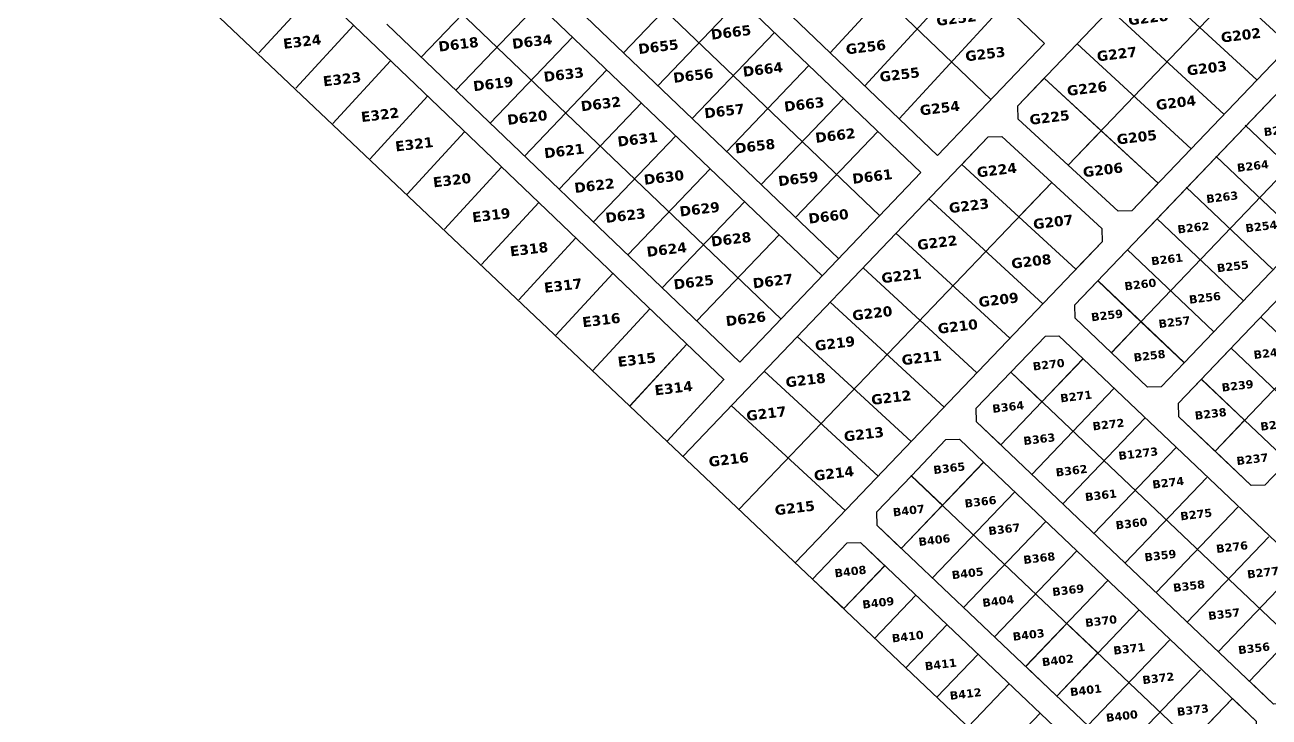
# Model space of a CAD drawing. Header units: millimetres. Extents: x 2359 to 301137, y 976657 to 981112.
# Drawn here: x 298680 to 299202, y 978143 to 978433 of the extents above; entities that cross this region are included whole.
import ezdxf

# ---------------------------------------------------------------- set-up
doc = ezdxf.new("R2010")
doc.units = ezdxf.units.MM
doc.header["$MEASUREMENT"] = 0
doc.layers.add('Annotation - Text_Pen_No__86', color=7, linetype='Continuous', lineweight=20, true_color=0x5555ff)
doc.layers.add('Plines', color=1, linetype='Continuous')
doc.styles.get("Standard").update_dxf_attribs({"font": 'arial.ttf'})

msp = doc.modelspace()

# ---------------------------------------------------------------- linework, layer by layer
msp.add_lwpolyline([(299010.22332, 978200.7012), (298665.86685, 978526.6938)])
at = {"layer": 'Plines', "color": 5}
for points in [[(298662.12261, 978581.67678), (298973.10272, 978284.27293)], [(298777.6966, 978421.53235), (298801.99112, 978447.91442)], [(298793.28966, 978406.72646), (298817.53207, 978433.05194)], [(298808.88272, 978391.92057), (298833.07301, 978418.18945)], [(298824.47579, 978377.11469), (298848.61396, 978403.32697)], [(298840.06885, 978362.3088), (298864.1549, 978388.46448)], [(298855.66192, 978347.50291), (298879.69585, 978373.602)], [(298871.25498, 978332.69702), (298895.23679, 978358.73951)], [(298886.84804, 978317.89113), (298910.77774, 978343.87703)], [(298902.44111, 978303.08525), (298926.31869, 978329.01454)], [(298918.03417, 978288.27936), (298941.85963, 978314.15206)], [(298933.57512, 978273.41687), (298957.40058, 978299.28957)], [(298933.62723, 978273.47347), (298957.40058, 978299.28957)], [(298949.16818, 978258.61098), (298972.94152, 978284.42709)]]:
    msp.add_lwpolyline(points, dxfattribs=at)
at = {"layer": 'Plines', "color": 6}
for points in [[(298907.54348, 978513.01269), (299055.74387, 978371.28218)], [(298890.26459, 978494.94503), (299038.46498, 978353.21453)], [(298872.98571, 978476.87738), (299021.18609, 978335.14688)], [(298866.07415, 978469.65032), (299014.27454, 978327.91981)], [(298880.52827, 978455.82721), (298845.9705, 978419.6919)], [(298965.35997, 978457.72025), (298930.8022, 978421.58494)], [(298848.79527, 978451.58266), (298996.99565, 978309.85216)], [(298894.9824, 978442.0041), (298860.42463, 978405.86879)], [(298979.81409, 978443.89714), (298945.25632, 978407.76183)], [(298831.51638, 978433.51501), (298979.71677, 978291.78451)], [(298994.26821, 978430.07403), (298959.71044, 978393.93873)], [(298909.43652, 978428.18099), (298874.87875, 978392.04568)], [(298923.89064, 978414.35788), (298889.33287, 978378.22258)], [(299008.72234, 978416.25092), (298974.16457, 978380.11562)], [(298938.34477, 978400.53477), (298903.78699, 978364.39947)], [(299023.17646, 978402.42781), (298988.61869, 978366.29251)], [(299037.63058, 978388.60471), (299003.07281, 978352.4694)], [(298952.79889, 978386.71166), (298918.24112, 978350.57636)], [(298967.25301, 978372.88856), (298932.69524, 978336.75325)], [(299055.74387, 978371.28218), (298979.71677, 978291.78451)], [(298981.70713, 978359.06545), (298947.14936, 978322.93014)], [(298996.16126, 978345.24234), (298961.60348, 978309.10703)]]:
    msp.add_lwpolyline(points, dxfattribs=at)
at = {"layer": 'Plines', "color": 2}
for points in [[(299201.47007, 978509.19215), (299096.39477, 978399.32025)], [(299032.77534, 978497.0246), (299107.58052, 978425.48514)], [(299228.1463, 978490.06342), (299117.54176, 978374.40987)], [(299010.7558, 978473.11299), (299085.11797, 978401.99719)], [(299017.64963, 978421.55024), (299061.68873, 978469.37347)], [(299162.75799, 978468.71289), (299210.58121, 978424.67379)], [(299249.29329, 978465.15305), (299144.218, 978355.28115)], [(299259.41533, 978461.26863), (299148.8108, 978345.61508)], [(299032.10633, 978407.72467), (299076.14542, 978455.5479)], [(299148.93242, 978454.2562), (299196.75565, 978410.2171)], [(298988.73625, 978449.20138), (299062.65542, 978378.50924)], [(299046.56302, 978393.89911), (299090.60212, 978441.72233)], [(299135.10685, 978439.7995), (299182.93008, 978395.76041)], [(299107.58052, 978425.48514), (299062.65542, 978378.50924)], [(299121.28129, 978425.34281), (299169.10451, 978381.30371)], [(299107.45572, 978410.88612), (299155.27894, 978366.84702)], [(299096.5726, 978393.71981), (299138.51093, 978355.09994)], [(299083.95275, 978386.31025), (298955.85671, 978252.36673)], [(299089.65981, 978386.49146), (299131.59815, 978347.8716)], [(299072.8918, 978374.74438), (299120.71503, 978330.70529)], [(299110.62898, 978367.18153), (298979.42648, 978229.98974)], [(299059.06623, 978360.28769), (299106.88946, 978316.24859)], [(299131.77597, 978342.27115), (299002.99626, 978207.61275)], [(299045.24067, 978345.831), (299093.06389, 978301.7919)], [(299141.89801, 978338.38673), (299120.29491, 978315.79746)], [(299031.4151, 978331.3743), (299079.23832, 978287.33521)], [(299017.58953, 978316.91761), (299065.41276, 978272.87851)], [(299003.76396, 978302.46092), (299051.58719, 978258.42182)], [(298989.9384, 978288.00422), (299037.76162, 978243.96513)], [(298976.11283, 978273.54753), (299023.93606, 978229.50843)], [(299051.69294, 978244.06387), (299037.23666, 978228.94767)], [(299024.73771, 978215.87815), (299010.22332, 978200.7012)]]:
    msp.add_lwpolyline(points, dxfattribs=at)
at = {"layer": 'Plines', "color": 1}
msp.add_lwpolyline([(298872.98571, 978476.87738), (299021.18609, 978335.14688)], dxfattribs=at)
at = {"layer": 'Plines', "color": 4}
for points in [[(299120.29491, 978315.79746), (299259.41533, 978461.26863)], [(299135.59794, 978295.62775), (299277.48299, 978443.98974)], [(299166.2354, 978291.49247), (299296.20243, 978427.3924)], [(299163.81198, 978274.48991), (299303.55985, 978420.61715)], [(299163.81198, 978274.48991), (299303.55985, 978420.61715)], [(299179.11501, 978254.3202), (299321.9534, 978403.67904)], [(299191.88337, 978391.23683), (299228.1476, 978356.81387)], [(299179.49119, 978378.1818), (299215.75542, 978343.75883)], [(299167.09901, 978365.12677), (299203.36324, 978330.7038)], [(299154.70682, 978352.07173), (299190.97106, 978317.64877)], [(299142.31464, 978339.0167), (299178.57888, 978304.59374)], [(299129.92246, 978325.96167), (299166.18669, 978291.53871)], [(299120.4314, 978310.15282), (299150.88425, 978281.24618)], [(299120.4314, 978310.15282), (299150.88425, 978281.24618)], [(299198.2239, 978310.76418), (299234.48813, 978276.34121)], [(299185.41509, 978297.07918), (299163.81198, 978274.48991)], [(299185.83172, 978297.70915), (299222.09595, 978263.28618)], [(299089.21049, 978257.06181), (299123.72209, 978293.14883)], [(299123.76851, 978293.19736), (299238.3635, 978184.42078)], [(299093.27203, 978287.67596), (299223.98561, 978163.59919)], [(299173.43954, 978284.65411), (299209.70377, 978250.23115)], [(299102.26562, 978244.66954), (299136.7308, 978280.70803)], [(299115.32074, 978232.27727), (299149.73952, 978268.26724)], [(299163.94848, 978268.84526), (299194.40132, 978239.93862)], [(299163.94848, 978268.84526), (299194.40132, 978239.93862)], [(299163.94848, 978268.84526), (299194.40132, 978239.93862)], [(299079.05649, 978266.70025), (299203.80548, 978148.28522)], [(299128.37586, 978219.88501), (299162.74823, 978255.82644)], [(299047.46906, 978213.60382), (299081.98066, 978249.69085)], [(299082.02707, 978249.73938), (299196.62206, 978140.9628)], [(299037.23666, 978228.94767), (299051.69294, 978244.06387)], [(299051.53059, 978244.21797), (299182.24417, 978120.1412)], [(299141.43099, 978207.49274), (299175.75694, 978243.38564)], [(299060.52418, 978201.21156), (299094.98937, 978237.25005)], [(299154.48611, 978195.10047), (299188.76565, 978230.94484)], [(299037.31505, 978223.24227), (299162.06405, 978104.82724)], [(299073.5793, 978188.81929), (299107.99808, 978224.80925)], [(299010.2485, 978200.72753), (299024.73771, 978215.87815)], [(299030.40345, 978216.01516), (299316.16561, 977944.7622)], [(299167.54123, 978182.70821), (299201.77436, 978218.50405)], [(299086.63443, 978176.42702), (299121.00679, 978212.36846)], [(299023.25721, 978188.28673), (299040.55745, 978206.37671)], [(299180.59636, 978170.31594), (299214.78307, 978206.06325)], [(299099.68955, 978164.03476), (299134.0155, 978199.92766)], [(299036.26592, 978175.84593), (299053.61258, 978193.98445)], [(299193.65148, 978157.92367), (299227.79178, 978193.62245)], [(299112.74467, 978151.64249), (299147.02421, 978187.48686)], [(299049.38869, 978163.5244), (299066.6677, 978181.59218)], [(299125.79979, 978139.25022), (299160.03292, 978175.04606)], [(299062.44382, 978151.13213), (299079.72282, 978169.19991)], [(299138.85492, 978126.85796), (299173.04163, 978162.60527)], [(299075.49894, 978138.73987), (299092.77795, 978156.80765)], [(299151.91004, 978114.46569), (299186.05034, 978150.16447)], [(299088.55406, 978126.3476), (299105.83307, 978144.41538)]]:
    msp.add_lwpolyline(points, dxfattribs=at)
at = {"layer": 'Plines', "color": 2}
for points in [[(299117.54176, 978374.40987), (299096.5726, 978393.71981), (299096.39477, 978399.32025), (299107.45572, 978410.88612), (299131.36733, 978388.86657)], [(299144.218, 978355.28115), (299138.51093, 978355.09994), (299117.54176, 978374.40987), (299131.36733, 978388.86657), (299155.27894, 978366.84702)], [(299096.80341, 978352.72483), (299072.8918, 978374.74438), (299083.95275, 978386.31025), (299089.65981, 978386.49146), (299110.62898, 978367.18153)], [(299096.80341, 978352.72483), (299110.62898, 978367.18153), (299131.59815, 978347.8716), (299131.77597, 978342.27115), (299120.71503, 978330.70529)]]:
    msp.add_lwpolyline(points, close=True, dxfattribs=at)
at = {"layer": 'Plines', "color": 4}
for points in [[(299120.29491, 978315.79746), (299129.97117, 978325.91544), (299148.10328, 978308.70396), (299135.6624, 978295.69516), (299120.4314, 978310.15282)], [(299156.54833, 978281.38479), (299150.88425, 978281.24618), (299135.6624, 978295.69516), (299148.10328, 978308.70396), (299166.2354, 978291.49247)], [(299093.43438, 978287.52185), (299107.95957, 978302.68851), (299113.60421, 978302.82501), (299123.76851, 978293.19736), (299106.4895, 978275.12958)], [(299089.21049, 978257.06181), (299079.05649, 978266.70025), (299078.9781, 978272.40566), (299093.43438, 978287.52185), (299106.4895, 978275.12958)], [(299163.81198, 978274.48991), (299173.48825, 978284.60788), (299191.62036, 978267.3964), (299179.17948, 978254.3876), (299163.94848, 978268.84526)], [(299200.06541, 978240.07724), (299194.40132, 978239.93862), (299179.17948, 978254.3876), (299191.62036, 978267.3964), (299209.75248, 978250.18492)], [(299051.69294, 978244.06387), (299066.21813, 978259.23053), (299071.86277, 978259.36703), (299082.02707, 978249.73938), (299064.74806, 978231.6716)], [(299047.46906, 978213.60382), (299037.31505, 978223.24227), (299037.23666, 978228.94767), (299051.69294, 978244.06387), (299064.74806, 978231.6716)], [(299010.22332, 978200.7012), (299024.73771, 978215.87815), (299030.40345, 978216.01516), (299040.52136, 978206.33897), (299023.30253, 978188.33412)], [(299116.96855, 978182.10254), (299099.75719, 978163.97055), (299112.74467, 978151.64249), (299130.02368, 978169.71027)], [(299193.65148, 978157.92367), (299210.93048, 978175.99145), (299223.98561, 978163.59919), (299209.47122, 978148.42223), (299203.80548, 978148.28522)], [(299169.18905, 978132.53347), (299182.24417, 978120.1412), (299196.75855, 978135.31816), (299196.62206, 978140.9628), (299186.46805, 978150.60125)]]:
    msp.add_lwpolyline(points, close=True, dxfattribs=at)
at = {"layer": 'Plines', "color": 7}
msp.add_lwpolyline([(299010.22332, 978200.7012), (299311.24785, 977914.9608)], dxfattribs=at)

# ---------------------------------------------------------------- texts
at = {"layer": 'Annotation - Text_Pen_No__86', "color": 7, "linetype": 'Continuous', "lineweight": 20, "attachment_point": 2, "rotation": 7.0324342}
for s, insert, char_height in [('\\A1;{\\fVerdana|b1|i0|c0|p34;G252}', (299070.34885, 978438.07472), 4.2341379), ('\\A1;{\\fVerdana|b1|i0|c0|p34;G228}', (299150.88467, 978438.31358), 4.2341379), ('\\A1;{\\fVerdana|b1|i0|c0|p34;D665}', (298975.71873, 978432.29385), 4.2341379), ('\\A1;{\\fVerdana|b1|i0|c0|p34;G202}', (299189.76991, 978431.06954), 4.2341379), ('\\A1;{\\fVerdana|b1|i0|c0|p34;E324}', (298795.6963, 978428.39549), 4.2341379), ('\\A1;{\\fVerdana|b1|i0|c0|p34;D618}', (298861.30061, 978427.26058), 4.2341379), ('\\A1;{\\fVerdana|b1|i0|c0|p34;D634}', (298892.24388, 978428.41104), 4.2341379), ('\\A1;{\\fVerdana|b1|i0|c0|p34;D655}', (298945.20723, 978426.25393), 4.2341379), ('\\A1;{\\fVerdana|b1|i0|c0|p34;G256}', (299032.30854, 978426.10085), 4.2341379), ('\\A1;{\\fVerdana|b1|i0|c0|p34;G253}', (299082.47159, 978423.17701), 4.2341379), ('\\A1;{\\fVerdana|b1|i0|c0|p34;G227}', (299137.70326, 978423.16699), 4.2341379), ('\\A1;{\\fVerdana|b1|i0|c0|p34;D633}', (298905.50967, 978414.55044), 4.2341379), ('\\A1;{\\fVerdana|b1|i0|c0|p34;D656}', (298959.88732, 978414.17406), 4.2341379), ('\\A1;{\\fVerdana|b1|i0|c0|p34;D664}', (298989.08834, 978416.72316), 4.2341379), ('\\A1;{\\fVerdana|b1|i0|c0|p34;G255}', (299046.52139, 978414.5447), 4.2341379), ('\\A1;{\\fVerdana|b1|i0|c0|p34;G203}', (299175.49002, 978417.24007), 4.2341379), ('\\A1;{\\fVerdana|b1|i0|c0|p34;E323}', (298812.43232, 978412.64502), 4.2341379), ('\\A1;{\\fVerdana|b1|i0|c0|p34;D619}', (298875.88537, 978410.658), 4.2341379), ('\\A1;{\\fVerdana|b1|i0|c0|p34;G226}', (299125.18089, 978408.67894), 4.2341379), ('\\A1;{\\fVerdana|b1|i0|c0|p34;G204}', (299162.52826, 978402.75201), 4.2341379), ('\\A1;{\\fVerdana|b1|i0|c0|p34;E322}', (298828.38995, 978397.67235), 4.2341379), ('\\A1;{\\fVerdana|b1|i0|c0|p34;D632}', (298921.09191, 978402.23943), 4.2341379), ('\\A1;{\\fVerdana|b1|i0|c0|p34;D657}', (298972.93819, 978399.26515), 4.2341379), ('\\A1;{\\fVerdana|b1|i0|c0|p34;D663}', (299006.44993, 978402.06335), 4.2341379), ('\\A1;{\\fVerdana|b1|i0|c0|p34;G254}', (299063.38178, 978400.48238), 4.2341379), ('\\A1;{\\fVerdana|b1|i0|c0|p34;D620}', (298890.19923, 978396.53653), 4.2341379), ('\\A1;{\\fVerdana|b1|i0|c0|p34;G225}', (299109.42859, 978396.55775), 4.2341379), ('\\A1;{\\fVerdana|b1|i0|c0|p34;D631}', (298936.49291, 978387.39378), 4.2341379), ('\\A1;{\\fVerdana|b1|i0|c0|p34;D662}', (299019.5186, 978389.00508), 4.2341379), ('\\A1;{\\fVerdana|b1|i0|c0|p34;G205}', (299146.0747, 978388.27534), 4.2341379), ('\\A1;{\\fVerdana|b1|i0|c0|p34;B265}', (299206.09402, 978390.8039), 3.4335879), ('\\A1;{\\fVerdana|b1|i0|c0|p34;E321}', (298842.74384, 978385.32111), 4.2341379), ('\\A1;{\\fVerdana|b1|i0|c0|p34;D621}', (298905.69085, 978382.5056), 4.2341379), ('\\A1;{\\fVerdana|b1|i0|c0|p34;D658}', (298985.82012, 978384.52797), 4.2341379), ('\\A1;{\\fVerdana|b1|i0|c0|p34;D630}', (298947.55764, 978371.41475), 4.2341379), ('\\A1;{\\fVerdana|b1|i0|c0|p34;D661}', (299035.06131, 978371.80374), 4.2341379), ('\\A1;{\\fVerdana|b1|i0|c0|p34;G224}', (299087.32618, 978374.48206), 4.2341379), ('\\A1;{\\fVerdana|b1|i0|c0|p34;G206}', (299131.85198, 978374.55541), 4.2341379), ('\\A1;{\\fVerdana|b1|i0|c0|p34;B264}', (299194.85131, 978375.78746), 3.4335879), ('\\A1;{\\fVerdana|b1|i0|c0|p34;E320}', (298858.60832, 978370.25209), 4.2341379), ('\\A1;{\\fVerdana|b1|i0|c0|p34;D622}', (298918.38093, 978367.95277), 4.2341379), ('\\A1;{\\fVerdana|b1|i0|c0|p34;D659}', (299003.92957, 978370.81679), 4.2341379), ('\\A1;{\\fVerdana|b1|i0|c0|p34;B263}', (299181.95697, 978362.70519), 3.4335879), ('\\A1;{\\fVerdana|b1|i0|c0|p34;D629}', (298962.5577, 978358.07841), 4.2341379), ('\\A1;{\\fVerdana|b1|i0|c0|p34;G223}', (299075.61821, 978359.50486), 4.2341379), ('\\A1;{\\fVerdana|b1|i0|c0|p34;E319}', (298875.0603, 978355.57446), 4.2341379), ('\\A1;{\\fVerdana|b1|i0|c0|p34;D623}', (298931.41928, 978355.3803), 4.2341379), ('\\A1;{\\fVerdana|b1|i0|c0|p34;D660}', (299016.6512, 978355.0806), 4.2341379), ('\\A1;{\\fVerdana|b1|i0|c0|p34;G207}', (299110.96437, 978352.7143), 4.2341379), ('\\A1;{\\fVerdana|b1|i0|c0|p34;D628}', (298975.76977, 978345.45645), 4.2341379), ('\\A1;{\\fVerdana|b1|i0|c0|p34;B262}', (299169.88297, 978349.94683), 3.4335879), ('\\A1;{\\fVerdana|b1|i0|c0|p34;B254}', (299198.42204, 978350.41579), 3.4335879), ('\\A1;{\\fVerdana|b1|i0|c0|p34;E318}', (298890.92478, 978341.28825), 4.2341379), ('\\A1;{\\fVerdana|b1|i0|c0|p34;D624}', (298948.73158, 978341.13241), 4.2341379), ('\\A1;{\\fVerdana|b1|i0|c0|p34;G222}', (299062.31216, 978344.02985), 4.2341379), ('\\A1;{\\fVerdana|b1|i0|c0|p34;G208}', (299101.794, 978336.18334), 4.2341379), ('\\A1;{\\fVerdana|b1|i0|c0|p34;B261}', (299158.82599, 978336.60943), 3.4335879), ('\\A1;{\\fVerdana|b1|i0|c0|p34;G221}', (299047.26111, 978330.08053), 4.2341379), ('\\A1;{\\fVerdana|b1|i0|c0|p34;B255}', (299186.43024, 978333.67275), 3.4335879), ('\\A1;{\\fVerdana|b1|i0|c0|p34;E317}', (298905.22236, 978326.02352), 4.2341379), ('\\A1;{\\fVerdana|b1|i0|c0|p34;D625}', (298960.06221, 978327.45451), 4.2341379), ('\\A1;{\\fVerdana|b1|i0|c0|p34;D627}', (298993.27959, 978327.91013), 4.2341379), ('\\A1;{\\fVerdana|b1|i0|c0|p34;B260}', (299147.61506, 978326.07581), 3.4335879), ('\\A1;{\\fVerdana|b1|i0|c0|p34;G209}', (299088.0517, 978320.05444), 4.2341379), ('\\A1;{\\fVerdana|b1|i0|c0|p34;B256}', (299174.72562, 978320.47808), 3.4335879), ('\\A1;{\\fVerdana|b1|i0|c0|p34;G220}', (299035.04574, 978314.38753), 4.2341379), ('\\A1;{\\fVerdana|b1|i0|c0|p34;E316}', (298921.28267, 978311.54157), 4.2341379), ('\\A1;{\\fVerdana|b1|i0|c0|p34;D626}', (298981.93391, 978312.06194), 4.2341379), ('\\A1;{\\fVerdana|b1|i0|c0|p34;G210}', (299070.91851, 978308.87306), 4.2341379), ('\\A1;{\\fVerdana|b1|i0|c0|p34;B257}', (299161.92067, 978310.28222), 3.4335879), ('\\A1;{\\fVerdana|b1|i0|c0|p34;G219}', (299019.37159, 978301.7315), 4.2341379), ('\\A1;{\\fVerdana|b1|i0|c0|p34;E315}', (298936.16787, 978294.90695), 4.2341379), ('\\A1;{\\fVerdana|b1|i0|c0|p34;G211}', (299055.75764, 978295.67196), 4.2341379), ('\\A1;{\\fVerdana|b1|i0|c0|p34;B258}', (299151.46009, 978296.16857), 3.4335879), ('\\A1;{\\fVerdana|b1|i0|c0|p34;B240}', (299201.82287, 978297.28502), 3.4335879), ('\\A1;{\\fVerdana|b1|i0|c0|p34;B270}', (299109.12636, 978292.44301), 3.4335879), ('\\A1;{\\fVerdana|b1|i0|c0|p34;E314}', (298951.64062, 978282.96916), 4.2341379), ('\\A1;{\\fVerdana|b1|i0|c0|p34;G218}', (299007.0263, 978286.36627), 4.2341379), ('\\A1;{\\fVerdana|b1|i0|c0|p34;B239}', (299188.43305, 978283.58344), 3.4335879), ('\\A1;{\\fVerdana|b1|i0|c0|p34;G212}', (299042.97919, 978279.00829), 4.2341379), ('\\A1;{\\fVerdana|b1|i0|c0|p34;B271}', (299120.66755, 978279.07725), 3.4335879), ('\\A1;{\\fVerdana|b1|i0|c0|p34;G217}', (298990.56595, 978272.29952), 4.2341379), ('\\A1;{\\fVerdana|b1|i0|c0|p34;B364}', (299092.13188, 978274.67469), 3.4335879), ('\\A1;{\\fVerdana|b1|i0|c0|p34;B272}', (299134.22839, 978267.30273), 3.4335879), ('\\A1;{\\fVerdana|b1|i0|c0|p34;B238}', (299177.14068, 978271.7905), 3.4335879), ('\\A1;{\\fVerdana|b1|i0|c0|p34;B236}', (299204.68359, 978267.21393), 3.4335879), ('\\A1;{\\fVerdana|b1|i0|c0|p34;G213}', (299031.50027, 978263.64306), 4.2341379), ('\\A1;{\\fVerdana|b1|i0|c0|p34;B363}', (299105.19019, 978261.17732), 3.4335879), ('\\A1;{\\fVerdana|b1|i0|c0|p34;G216}', (298974.75531, 978253.03891), 4.2341379), ('\\A1;{\\fVerdana|b1|i0|c0|p34;B1273}', (299146.71775, 978255.10351), 3.4335879), ('\\A1;{\\fVerdana|b1|i0|c0|p34;B237}', (299194.65165, 978252.75311), 3.4335879), ('\\A1;{\\fVerdana|b1|i0|c0|p34;G214}', (299018.93837, 978247.19578), 4.2341379), ('\\A1;{\\fVerdana|b1|i0|c0|p34;B365}', (299067.38492, 978248.98503), 3.4335879), ('\\A1;{\\fVerdana|b1|i0|c0|p34;B362}', (299118.74132, 978247.95932), 3.4335879), ('\\A1;{\\fVerdana|b1|i0|c0|p34;B274}', (299159.31586, 978242.88204), 3.4335879), ('\\A1;{\\fVerdana|b1|i0|c0|p34;B361}', (299131.06185, 978237.62681), 3.4335879), ('\\A1;{\\fVerdana|b1|i0|c0|p34;G215}', (299002.47802, 978232.69622), 4.2341379), ('\\A1;{\\fVerdana|b1|i0|c0|p34;B407}', (299050.39044, 978231.21671), 3.4335879), ('\\A1;{\\fVerdana|b1|i0|c0|p34;B366}', (299080.50769, 978234.90255), 3.4335879), ('\\A1;{\\fVerdana|b1|i0|c0|p34;B360}', (299143.90459, 978225.772), 3.4335879), ('\\A1;{\\fVerdana|b1|i0|c0|p34;B275}', (299171.05782, 978229.56065), 3.4335879), ('\\A1;{\\fVerdana|b1|i0|c0|p34;B367}', (299090.48955, 978223.38375), 3.4335879), ('\\A1;{\\fVerdana|b1|i0|c0|p34;B406}', (299061.15165, 978218.81836), 3.4335879), ('\\A1;{\\fVerdana|b1|i0|c0|p34;B368}', (299105.15853, 978211.24946), 3.4335879), ('\\A1;{\\fVerdana|b1|i0|c0|p34;B359}', (299156.01345, 978212.32841), 3.4335879), ('\\A1;{\\fVerdana|b1|i0|c0|p34;B408}', (299025.91045, 978205.63149), 3.4335879), ('\\A1;{\\fVerdana|b1|i0|c0|p34;B277}', (299199.12015, 978205.17554), 3.4335879), ('\\A1;{\\fVerdana|b1|i0|c0|p34;B358}', (299168.04259, 978199.52959), 3.4335879), ('\\A1;{\\fVerdana|b1|i0|c0|p34;B369}', (299117.30248, 978197.79359), 3.4335879), ('\\A1;{\\fVerdana|b1|i0|c0|p34;B409}', (299037.58515, 978192.50736), 3.4335879), ('\\A1;{\\fVerdana|b1|i0|c0|p34;B404}', (299087.96458, 978193.22822), 3.4335879), ('\\A1;{\\fVerdana|b1|i0|c0|p34;B370}', (299131.12978, 978184.81829), 3.4335879), ('\\A1;{\\fVerdana|b1|i0|c0|p34;B410}', (299049.96963, 978178.33066), 3.4335879), ('\\A1;{\\fVerdana|b1|i0|c0|p34;B403}', (299100.70974, 978179.05149), 3.4335879), ('\\A1;{\\fVerdana|b1|i0|c0|p34;B371}', (299142.95607, 978173.20382), 3.4335879), ('\\A1;{\\fVerdana|b1|i0|c0|p34;B356}', (299195.35257, 978173.39418), 3.4335879), ('\\A1;{\\fVerdana|b1|i0|c0|p34;B402}', (299112.97396, 978168.35889), 3.4335879), ('\\A1;{\\fVerdana|b1|i0|c0|p34;B411}', (299063.82231, 978166.63071), 3.4335879), ('\\A1;{\\fVerdana|b1|i0|c0|p34;B372}', (299155.14533, 978160.83088), 3.4335879), ('\\A1;{\\fVerdana|b1|i0|c0|p34;B412}', (299074.27029, 978154.25777), 3.4335879), ('\\A1;{\\fVerdana|b1|i0|c0|p34;B401}', (299124.76885, 978155.80437), 3.4335879), ('\\A1;{\\fVerdana|b1|i0|c0|p34;B373}', (299169.65643, 978147.4913), 3.4335879), ('\\A1;{\\fVerdana|b1|i0|c0|p34;B400}', (299139.86033, 978144.97806), 3.4335879)]:
    msp.add_mtext(s, dxfattribs=dict(at, insert=insert, char_height=char_height))
at = {"layer": 'Annotation - Text_Pen_No__86', "color": 7, "linetype": 'Continuous', "lineweight": 20, "char_height": 3.4335879, "attachment_point": 2, "rotation": 7.0324342}
for s, insert, width in [('\\A1;{\\fVerdana|b1|i0|c0|p34;B259}', (299133.62361, 978313.09806), 6.0646986), ('\\A1;{\\fVerdana|b1|i0|c0|p34;B276}', (299186.10218, 978215.87262), 6.0646986), ('\\A1;{\\fVerdana|b1|i0|c0|p34;B405}', (299075.09922, 978204.88195), 7.3312154), ('\\A1;{\\fVerdana|b1|i0|c0|p34;B357}', (299182.78293, 978187.7467), 0.3096317)]:
    msp.add_mtext(s, dxfattribs=dict(at, insert=insert, width=width))

doc.saveas('drawing.dxf')
